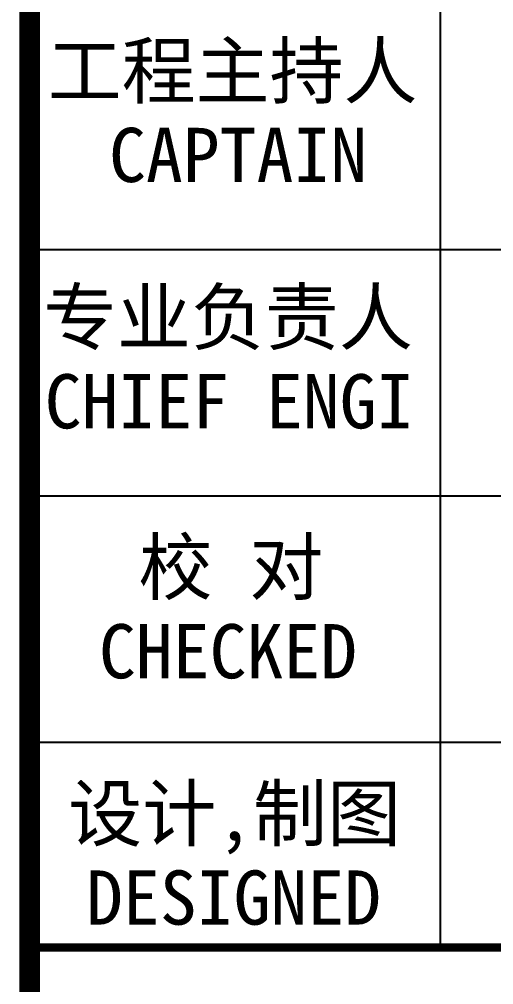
# Model space of a CAD drawing. Extents: x -518586 to 1253874, y -62343 to 661177.
# Drawn here: x 1242839 to 1246559, y 177822 to 185396 of the extents above; entities that cross this region are included whole.
import ezdxf

# ---------------------------------------------------------------- set-up
doc = ezdxf.new("R2010")
doc.units = 0
doc.header["$LTSCALE"] = 1000
doc.header["$MEASUREMENT"] = 0
doc.layers.add('图框', color=7, linetype='Continuous')
doc.styles.add('STYLE-黑体', font='simhei.ttf')

msp = doc.modelspace()

# ---------------------------------------------------------------- linework, layer by layer
at = {"layer": '图框', "color": 0}
for p, q in [((1242920, 183590.8), (1252288.7, 183590.8)), ((1242920, 181658.2), (1252288.7, 181658.2)), ((1242920, 179725.5), (1252288.7, 179725.5)), ((1242920, 178115), (1252288.7, 178115))]:
    msp.add_line(p, q, dxfattribs=at)
at = {"layer": '图框', "color": 4, "const_width": 162.7}
msp.add_lwpolyline([(1242920, 203506.5), (1242920, 117406.5)], dxfattribs=at)
msp.add_lwpolyline([(1242920, 203506.5), (1252325, 203506.5), (1252325, 117406.5), (1242920, 117406.5)], close=True, dxfattribs=at)
at = {"layer": '图框', "color": 0}
msp.add_lwpolyline([(1246141.1, 178115), (1246141.1, 187456.1)], dxfattribs=at)
at = {"layer": '图框', "color": 0, "const_width": 65.2}
msp.add_lwpolyline([(1242920, 178115), (1252288.7, 178115)], dxfattribs=at)

# ---------------------------------------------------------------- texts
at = {"layer": '图框', "color": 0, "style": 'STYLE-黑体'}
for s, p in [('工程主持人', (1243061.3, 184779.7)), ('CAPTAIN', (1243542.3, 184119.4)), ('专业负责人', (1243025.1, 182847.1)), ('CHIEF ENGI', (1243037.6, 182186.8)), ('校 对', (1243773.2, 180886.2)), ('CHECKED  ', (1243463, 180225.9)), ('设计,制图', (1243223, 178953.6)), ('DESIGNED ', (1243362.1, 178293.3))]:
    msp.add_text(s, height=425.18, dxfattribs=at).set_placement(p)

doc.saveas('drawing.dxf')
